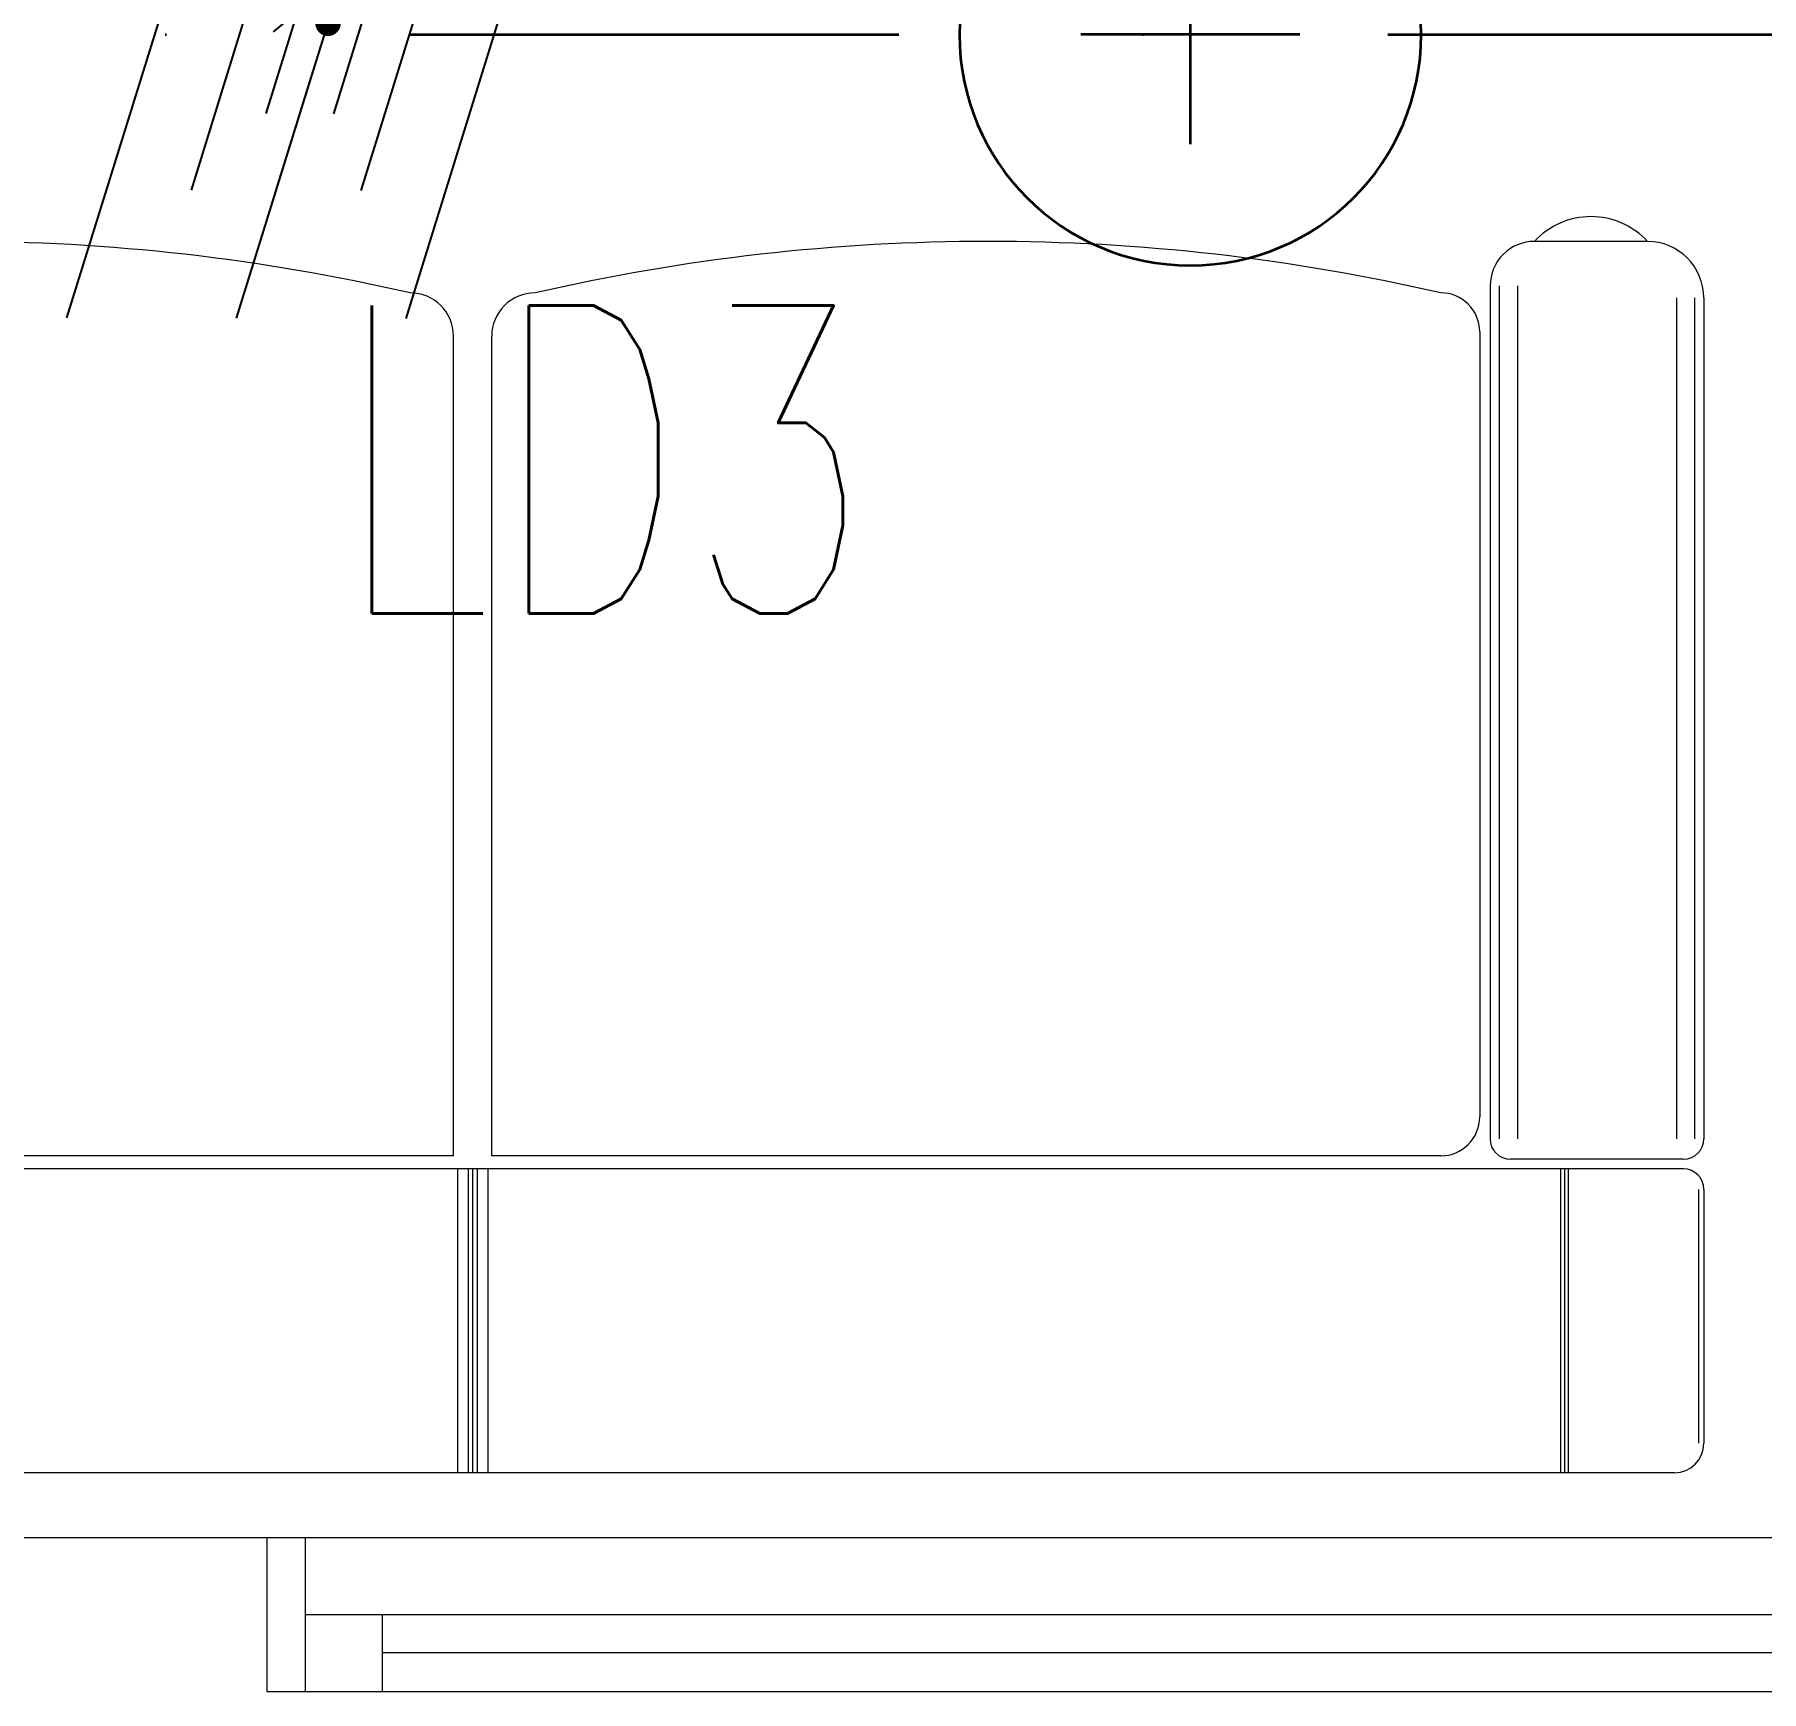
# Model space of a CAD drawing. Header units: inches. Extents: x -12418 to 57169, y -29325 to 19878.
# Drawn here: x 22712 to 23834, y -947 to 129 of the extents above; entities that cross this region are included whole.
import ezdxf
from ezdxf.enums import TextEntityAlignment as Align

# ---------------------------------------------------------------- set-up
doc = ezdxf.new("R2010")
doc.units = ezdxf.units.IN
doc.header["$LTSCALE"] = 25
doc.header["$MEASUREMENT"] = 0
doc.linetypes.add('DASHDOT', pattern=[25.4, 12.7, -6.35, 0, -6.35])
doc.layers.get('0').update_dxf_attribs({"color": 8})
for name, color, linetype, lineweight in [('00-Ground Floor$0$Aluminum', 251, 'Continuous', 5), ('00-Ground Floor$0$LOADING', 253, 'Continuous', 5), ('00-Ground Floor$0$Walls', 251, 'Continuous', 5), ('E-LITE-CIRC-NUMB', 6, 'Continuous', 25), ('E-LITE-CLNG @ 100', 150, 'Continuous', 35), ('E-LITE-CLNG-CNDT', 6, 'DASHDOT', 35), ('E-LITE-CTRL', 6, 'Continuous', 25), ('E-LITE-IDEN', 6, 'Continuous', 25), ('E-POWR-WIRE', 6, 'Continuous', 25), ('E-POWR-WIRE @ 100', 6, 'Continuous', 25), ('E-POWR-WIRE @ 20', 6, 'Continuous', 25), ('E-POWR-WIRE @ 50', 6, 'Continuous', 25)]:
    doc.layers.add(name, color=color, linetype=linetype, lineweight=lineweight)
doc.styles.add('DC_Simplex', font='SIMPLEX.shx', dxfattribs={"width": 0.7})

# ---------------------------------------------------------------- blocks, each defined once
blk = doc.blocks.new('00-Ground Floor$0$GF21008-P')
at = {"layer": '00-Ground Floor$0$LOADING'}
for p, q in [((-0.7709, 0), (0.7906, 0)), ((-0.7019, -0.1974), (-0.7019, 0)), ((-0.6994, -0.1974), (-0.6994, 0)), ((-0.6968, -0.1974), (-0.6968, 0)), ((0, -0.1974), (0, 0)), ((0.0069, -0.1974), (0.0069, 0)), ((0.0099, -0.1974), (0.0099, 0)), ((0.0128, -0.1974), (0.0128, 0)), ((0.0197, -0.1974), (0.0197, 0)), ((-0.79, -0.1841), (-0.79, -0.0191)), ((-0.7866, -0.1841), (-0.7866, -0.0191)), ((-0.7767, -0.1974), (0.7964, -0.1974)), ((-0.7767, -0.2037), (-0.6644, -0.2037)), ((-0.6191, -0.2059), (-0.0026, -0.2059)), ((-0.0026, -0.2059), (-0.0026, -0.7385)), ((0.0223, -0.2059), (0.0223, -0.7385)), ((0.0223, -0.2059), (0.639, -0.2059)), ((-0.79, -0.7634), (-0.79, -0.217)), ((-0.784, -0.7634), (-0.784, -0.217)), ((-0.7722, -0.7634), (-0.7722, -0.217)), ((-0.6689, -0.7712), (-0.6689, -0.217)), ((-0.6571, -0.7712), (-0.6571, -0.217)), ((-0.6512, -0.7712), (-0.6512, -0.217)), ((-0.6444, -0.7413), (-0.6444, -0.2312)), ((-0.7533, -0.8), (-0.68, -0.8))]:
    blk.add_line(p, q, dxfattribs=at)
for centre, radius, start, end in [((-0.7709, -0.0191), 0.0191, 90, 180), ((-0.7767, -0.1841), 0.0133, 180, 270), ((-0.7767, -0.217), 0.0133, 90, 180), ((-0.6644, -0.217), 0.0133, 0, 90), ((-0.6191, -0.2312), 0.0253, 90, 180), ((-0.0307, -0.7385), 0.0281, 270, 0), ((0.0504, -0.7385), 0.0281, 180, 270), ((-0.6191, -0.7413), 0.0253, 180, 270), ((-0.7533, -0.7634), 0.0366, 180, 270), ((-0.68, -0.7712), 0.0288, 270, 0), ((-0.3249, 0.51), 1.31, 257.0217, 282.9783), ((0.3447, 0.5106), 1.3106, 257.0246, 282.9754), ((-0.7167, -0.7662), 0.0499, 222.6462, 317.3538)]:
    blk.add_arc(centre, radius, start, end, dxfattribs=at)
blk = doc.blocks.new('00-Ground Floor$0$A$C37be4daf')
at = {"layer": '00-Ground Floor$0$Aluminum'}
for p, q in [((1416, 598.2), (216, 598.2)), ((241, 498.2), (241, 598.2)), ((291, 548.2), (291, 598.2)), ((1341, 548.2), (1341, 598.2)), ((1391, 498.2), (1391, 598.2)), ((291, 573.2), (1341, 573.2)), ((1391, 548.2), (241, 548.2)), ((1416, 498.2), (216, 498.2))]:
    blk.add_line(p, q, dxfattribs=at)
at = {"layer": '00-Ground Floor$0$Walls'}
for p, q in [((216, 498.2), (216, 598.2)), ((1416, 498.2), (1416, 598.2))]:
    blk.add_line(p, q, dxfattribs=at)
blk = doc.blocks.new('00-Ground Floor')
at = {"layer": '00-Ground Floor$0$Walls'}
blk.add_line((21497.9, -847.4, 0), (25427.9, -847.4, 0), dxfattribs=at)
at = {"rotation": 180}
blk.add_blockref('00-Ground Floor$0$A$C37be4daf', (24278.9, -349.2, 0), dxfattribs=at)
at = {"layer": '00-Ground Floor$0$LOADING', "xscale": 1000, "yscale": 1000, "zscale": 1000, "rotation": 179.9999999999998}
blk.add_blockref('00-Ground Floor$0$GF21008-P', (23006.5, -805.3), dxfattribs=at)
blk = doc.blocks.new('DC_LT-CL-Point')
for p, q in [((0, -0.711), (0, 0.711)), ((0.711, 0), (-0.711, 0))]:
    blk.add_line(p, q)
blk.add_circle((0, 0), 1.5)
at = {"layer": 'E-LITE-CIRC-NUMB', "style": 'DC_Simplex', "width": 0.7, "flags": 8}
blk.add_attdef('CIRCUIT', text='', height=2, rotation=360, dxfattribs=at).set_placement((-3.364, 1.5), align=Align.RIGHT)
at = {"layer": 'E-LITE-CTRL', "style": 'DC_Simplex', "width": 0.7, "flags": 8}
blk.add_attdef('CONTROL', (3.364, -3.498), '', height=2, rotation=360, dxfattribs=at)
at = {"layer": 'E-LITE-IDEN', "style": 'DC_Simplex', "width": 0.7, "flags": 8}
blk.add_attdef('TYPE', (3.364, 1.5), '', height=2, rotation=360, dxfattribs=at)
blk = doc.blocks.new('*U76')
for p, q in [((-1.617, -1.658), (-0.587, 1.663)), ((-0.587, 1.663), (-1.389, 1.004)), ((-0.515, -1.66), (0.515, 1.66)), ((0.587, -1.663), (1.617, 1.658)), ((1.078, 1.659), (2.157, 1.657))]:
    blk.add_line(p, q)
at = {"const_width": 0.414}
blk.add_lwpolyline([(0.19, 1.278, 1), (0.604, 1.277, 1)], format="xyb", close=True, dxfattribs=at)
blk = doc.blocks.new('*U661')
at = {"layer": 'E-POWR-WIRE @ 100', "xscale": 100, "yscale": 100, "zscale": 100}
blk.add_blockref('*U76', (22894.8, 110.9), dxfattribs=at)
at = {"layer": 'E-POWR-WIRE @ 20', "xscale": 20, "yscale": 20, "zscale": 20}
blk.add_blockref('*U76', (22894.8, 110.9), dxfattribs=at)
at = {"layer": 'E-POWR-WIRE @ 50', "xscale": 50, "yscale": 50, "zscale": 50}
blk.add_blockref('*U76', (22894.8, 110.9), dxfattribs=at)

msp = doc.modelspace()

# ---------------------------------------------------------------- linework, layer by layer
at = {"layer": 'E-LITE-CLNG-CNDT', "elevation": 0}
msp.add_lwpolyline([(18510.4, 129.1), (24772.9, 129.1)], dxfattribs=at)

# ---------------------------------------------------------------- block references
at = {"layer": 'E-LITE-CLNG @ 100'}
ref = msp.add_blockref('DC_LT-CL-Point', (23462.9, 129.1, 0), dxfattribs=dict(at, xscale=-100, yscale=100, zscale=100, rotation=180))
ref.add_attrib('TYPE', 'LD3', (22907.2, -247, 0), dxfattribs={"layer": 'E-LITE-IDEN', "height": 200, "rotation": 0, "style": 'DC_Simplex', "width": 0.7, "flags": 8})
at = {"layer": 'E-LITE-CLNG-CNDT'}
msp.add_blockref('00-Ground Floor', (0, 0), dxfattribs=at)
at = {"layer": 'E-POWR-WIRE'}
msp.add_blockref('*U661', (0, 0), dxfattribs=at)

doc.saveas('drawing.dxf')
